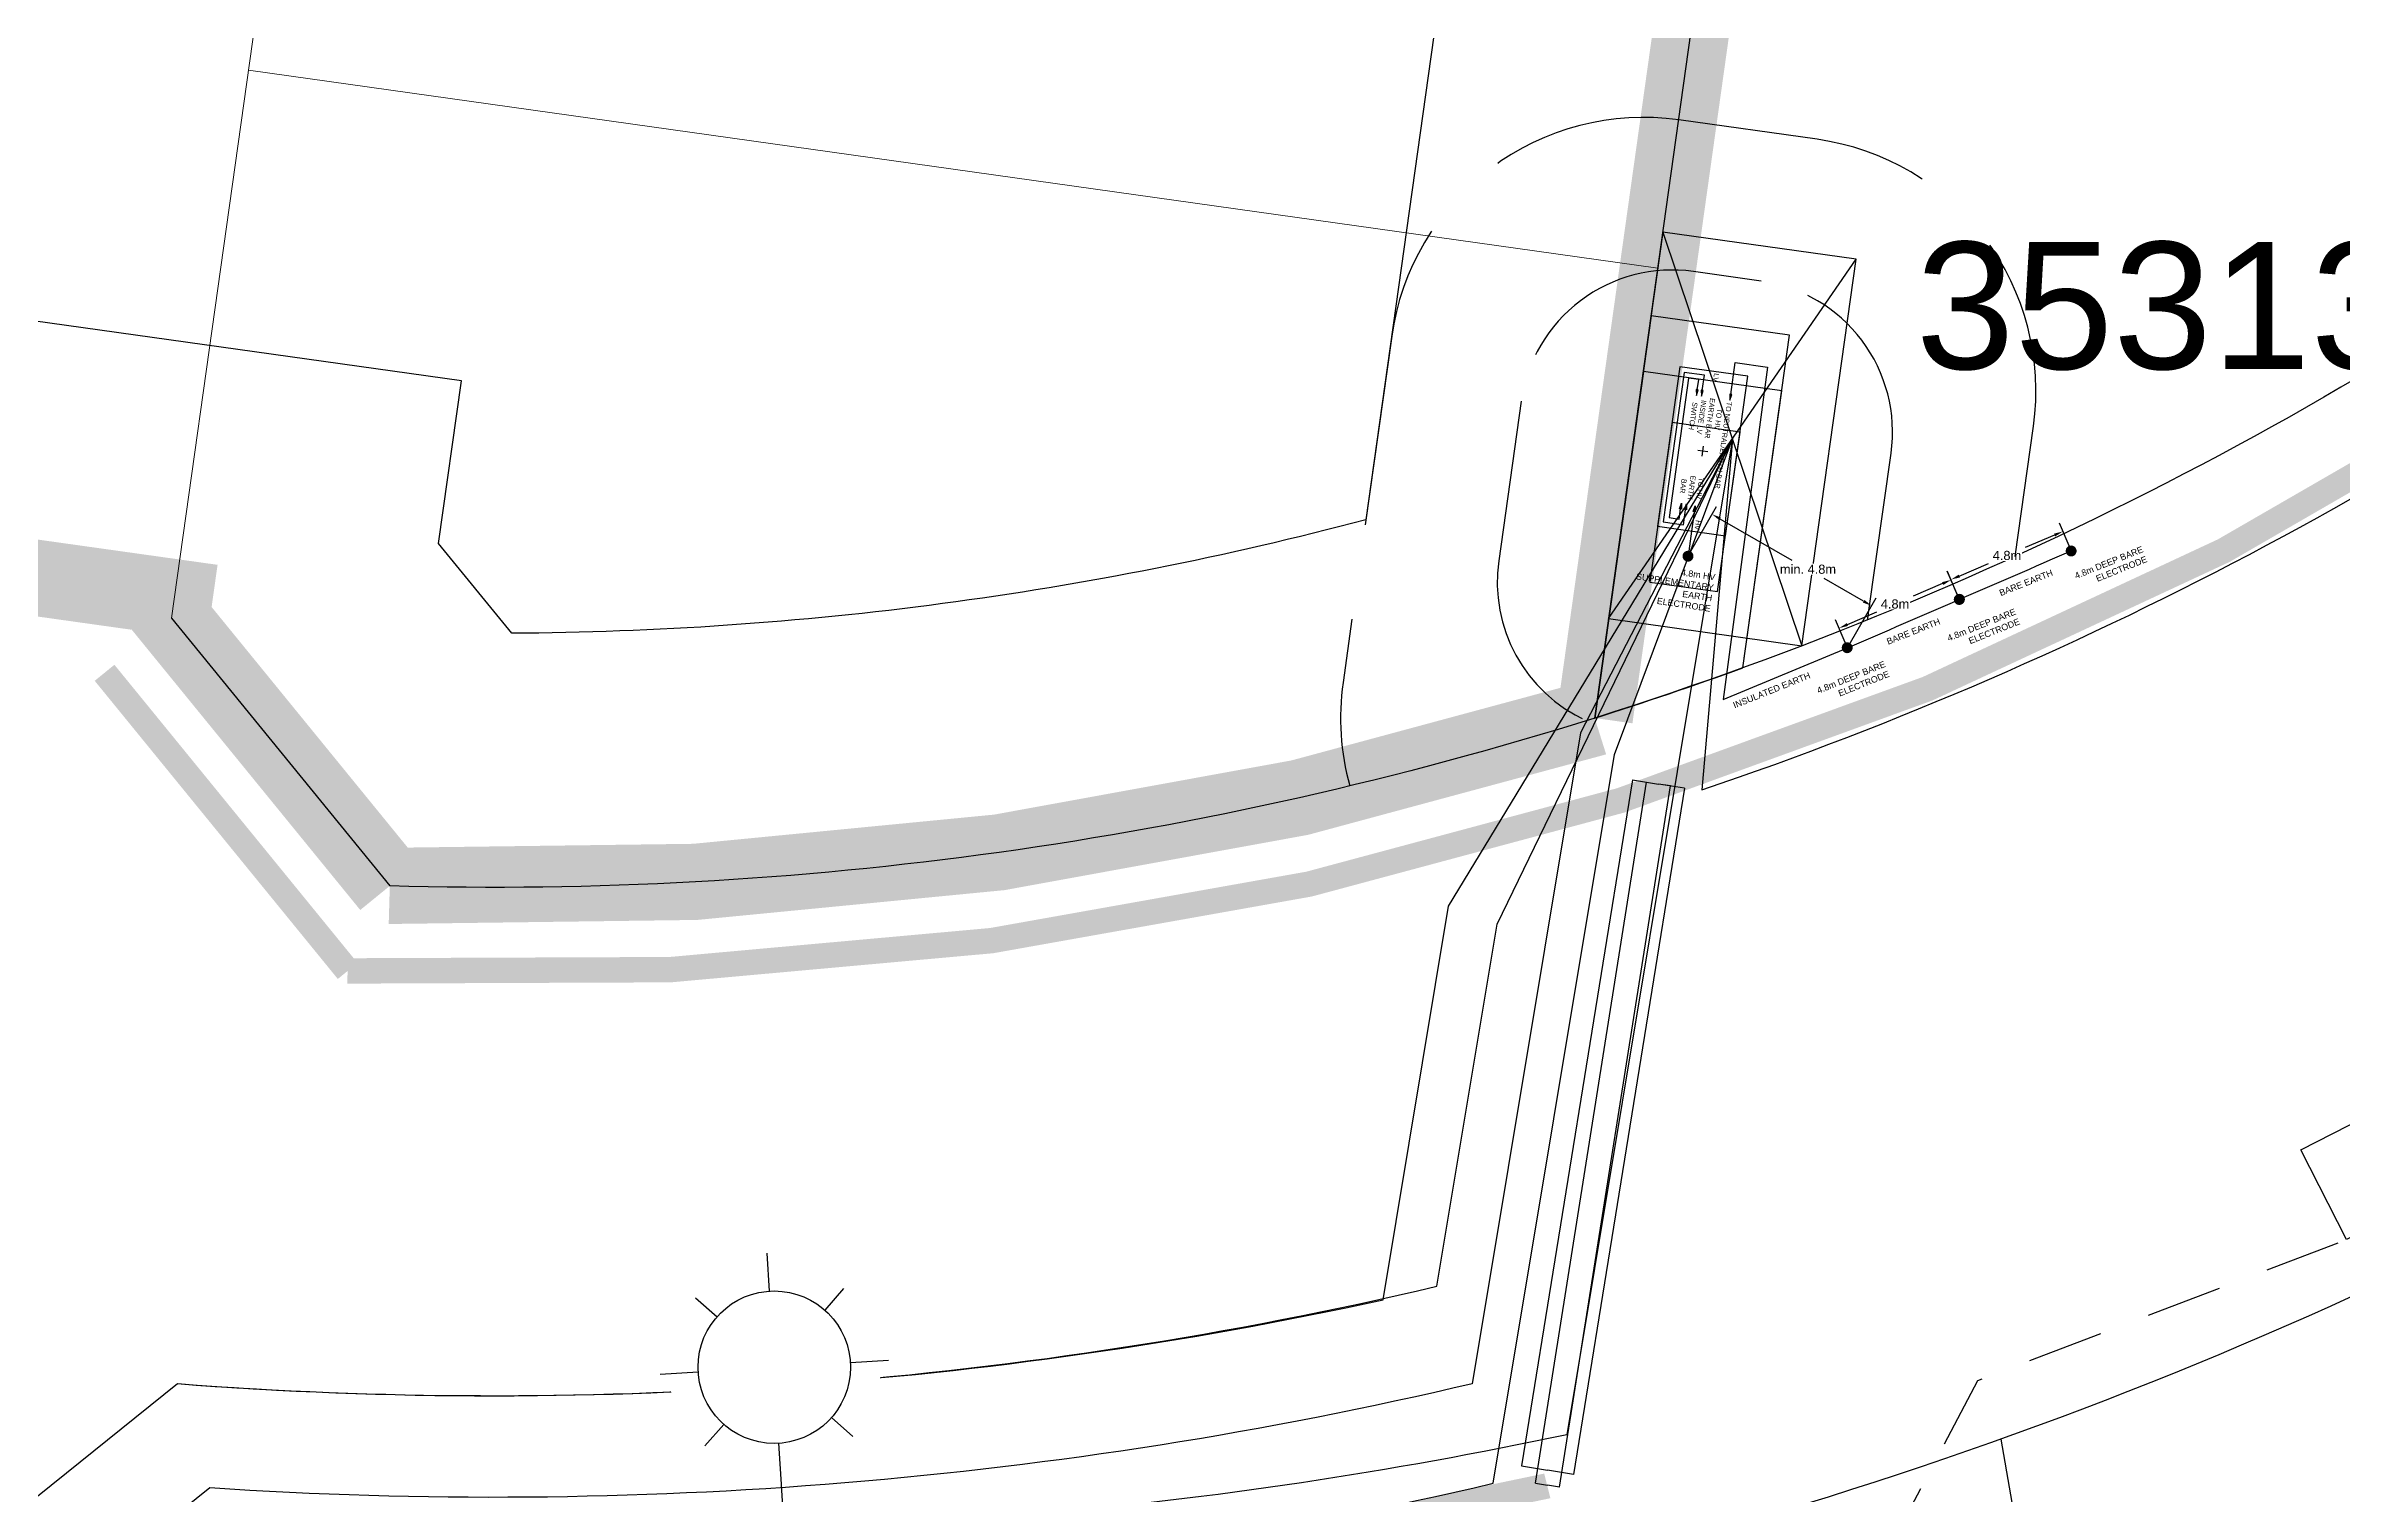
# Model space of a CAD drawing. Extents: x 296374 to 298792, y 6267790 to 6270844.
# Drawn here: x 297912.42 to 297957.6, y 6269974.93 to 6270003.42 of the extents above; entities that cross this region are included whole.
import ezdxf
from ezdxf.enums import TextEntityAlignment as Align

# ---------------------------------------------------------------- set-up
doc = ezdxf.new("R2010")
doc.units = 0
for name, pattern in [('Dash', [5, 3, -2]), ('DASHDOT', [7, 5, -2]), ('DASHED', [0.75, 0.5, -0.25]), ('IE Trench LV', [6.5, 5, -1.5]), ('Trench-Service', [1.5, 1, -0.5])]:
    doc.linetypes.add(name, pattern=pattern)
doc.layers.get('0').update_dxf_attribs({"color": 6})
for name, color, linetype in [('_User_Boundary_Stage25', 252, 'DASHDOT'), ('_User_Earthing', 7, 'Continuous'), ('_User_Easement', 7, 'Continuous'), ('_User_xref', 6, 'Continuous'), ('Duct_SP_NEW', 2, 'Continuous'), ('Equip_SP_SL_NEW', 2, 'Continuous'), ('Mains_HV_NEW_U72', 2, 'Continuous'), ('Mains_LV_NEW_T84', 2, 'Continuous'), ('Services_SP_NEW_UG', 7, 'Trench-Service'), ('Sub_SP_NEW', 2, 'Continuous'), ('SupportsUG_SP_LV_NEW', 2, 'Continuous'), ('Trench_SP_NEW', 2, 'IE Trench LV'), ('UG_Details_SP_MISC', 7, 'Continuous'), ('X-Masterplan_LotLayout_P2$0$D-LO-Stage 25', 251, 'Continuous'), ('X-Masterplan_LotLayout_P2$0$D-RD-Future_BDY', 251, 'Continuous'), ('X-Masterplan_LotLayout_P2$0$D-RD-Stage25_BDY', 251, 'Continuous')]:
    doc.layers.add(name, color=color, linetype=linetype)
doc.layers.add('Viewports', color=6, linetype='Continuous', plot=False)
doc.styles.add('SL_LABEL', font='arial.ttf')
doc.styles.get("Standard").update_dxf_attribs({"font": 'arial.ttf'})
doc.linetypes.add('Cable New UG', pattern='A,7,-0.25,["x",Standard,S=2,R=0,X=0.2,Y=-0.8],-2.1', length=9.35)
doc.linetypes.add('IE Trench HV', pattern='A,7,-0.2,["/",Standard,S=3,R=0,X=0.6,Y=-1.4],-2.5', length=9.7)
doc.linetypes.add('IECLCABBEE', pattern='A,6,-0.5,["BE",Standard,S=1.7,R=0,X=0,Y=-1],-2.8', length=9.3)
doc.linetypes.add('IECLCABIEE', pattern='A,6,-0.5,["IE",Standard,S=1.7,R=0,X=0.5,Y=-1],-2.8', length=9.3)
doc.dimstyles.get("Standard").update_dxf_attribs({"dimtxt": 0.18, "dimasz": 0.18, "dimexe": 0.18, "dimexo": 0.0625, "dimgap": 0.09, "dimtad": 0, "dimtih": 1, "dimtoh": 1, "dimdec": 4, "dimzin": 0, "dimdsep": 46, "dimtxsty": 'Standard', "dimcen": 0.09, "dimadec": 0, "dimazin": 0, "dimtfac": 1, "dimtdec": 4, "dimtofl": 0, "dimtmove": 0, "dimatfit": 3, "dimfxl": 1, "dimtolj": 1, "dimtzin": 0, "dimarcsym": 0})

# ---------------------------------------------------------------- blocks, each defined once
blk = doc.blocks.new('X-Masterplan_LotLayout_P2')
at = {"layer": 'X-Masterplan_LotLayout_P2$0$D-LO-Stage 25'}
for p, q in [((297942.893, 6269990.2), (297948.859, 6270032.675)), ((297956.493, 6269943.487), (297950.892, 6269976.014))]:
    blk.add_line(p, q, dxfattribs=at)
at = {"layer": 'X-Masterplan_LotLayout_P2$0$D-RD-Future_BDY', "lineweight": 0, "flags": 128}
for points in [[(297914.894, 6269992.164), (297924.629, 6270061.468)], [(297916.409, 6270002.949), (297944.137, 6269999.054)]]:
    blk.add_lwpolyline(points, dxfattribs=at)
at = {"layer": 'X-Masterplan_LotLayout_P2$0$D-RD-Stage25_BDY'}
for points in [[(297905.875, 6269893.18, 0.131203), (297973.537, 6269921.272), (298084.893, 6270006.711), (298085.817, 6270013.721), (298059.642, 6270047.837), (298052.631, 6270048.76), (298045.533, 6270043.314), (297974.807, 6269989.05, -0.17762), (297916.956, 6269970.972)], [(297974.8, 6270009.211), (297965.068, 6270001.744, -0.087468), (297942.893, 6269990.2, -0.087468)], [(297942.893, 6269990.2, -0.083685), (297919.188, 6269986.897)]]:
    blk.add_lwpolyline(points, format="xyb", dxfattribs=at)
blk.add_lwpolyline([(297914.894, 6269992.164), (297919.188, 6269986.897)], dxfattribs=at)
blk = doc.blocks.new('*U85')
for tag, height, flags, p in [('ASSET_NUM', 2.5, 8, (2, 4)), ('STREET_CODE', 0.2, 9, (1.5, 2)), ('OWNED_BY', 0.2, 9, (1.5, 1.8)), ('OPERATED_BY', 0.2, 9, (1.5, 1.6)), ('MAINTAINED_BY', 0.2, 9, (1.5, 1.4))]:
    blk.add_attdef(tag, text='', height=height, dxfattribs=dict(flags=flags)).set_placement(p, align=Align.MIDDLE_LEFT)
blk.add_wipeout([(-2.475, 0.99), (2.475, 0.99), (2.475, -0.99), (-2.475, -0.99)])
at = {"lineweight": -3}
blk.add_lwpolyline([(-2.475, 0.99), (2.475, 0.99), (2.475, -0.99), (-2.475, -0.99)], close=True, dxfattribs=at)
for tag, flags, p in [('STATE', 9, (1.5, 1.2)), ('SUPPORT_TYPE', 9, (1.5, 1)), ('USAGE', 9, (1.5, 0.8)), ('LEGEND', 9, (1.5, 0.6)), ('PARENT', 9, (1.5, 0.4)), ('SUBURB', 9, (1.5, 0.2)), ('STREETNAME', 9, (1.5, 0)), ('LOCATION', 9, (1.5, -0.2)), ('NOTES', 9, (1.5, -0.4)), ('Z', 1, (1.5, -0.6))]:
    blk.add_attdef(tag, text='', height=0.2, dxfattribs=dict(flags=flags)).set_placement(p, align=Align.MIDDLE_LEFT)
blk = doc.blocks.new('SL_LANTERN_NEW')
blk.add_line((0, 0), (0, 0))
for tag, p, flags in [('Z', (0, 0), 1), ('OPERATED_BY', (0, -9.607), 9)]:
    blk.add_attdef(tag, p, '', height=0.2, dxfattribs=dict(flags=flags))
at = {"style": 'SL_LABEL', "flags": 9}
blk.add_attdef('STREET_CODE', text='', height=0.2, dxfattribs=at).set_placement((0, -0.2), align=Align.MIDDLE_LEFT)
for tag, height, flags, p in [('CONSTRUCTED_VOLTAGE', 0.2, 9, (0, -0.4)), ('CONTROL_TYPE', 0.2, 9, (0, -0.6)), ('LANTERN_PURPOSE', 0.2, 9, (0, -0.8)), ('LANTERN_TYPE', 0.2, 9, (0, -1)), ('OPERATING_VOLTAGE', 0.2, 9, (0, -1.4)), ('NO_PHASES', 0.2, 9, (0, -1.2)), ('ORIENTATION', 0.2, 9, (0, -1.6)), ('OWNED_BY', 0.2, 9, (0, -1.8)), ('LNUMBER', 2.5, 8, (1.2, -2.8)), ('STATE', 0.2, 9, (0, -2)), ('USAGE', 0.2, 9, (0, -2.2)), ('CEXIST', 0.2, 9, (0, -2.4)), ('CNEW', 0.2, 9, (0, -2.6)), ('CNUMBER', 0.2, 9, (0, -2.8)), ('CREMOVE', 0.2, 9, (0, -3)), ('CREPLACE', 0.2, 9, (0, -3.2)), ('LKINGHEIGHT', 0.2, 9, (0, -3.4)), ('LBRACKET', 0.2, 9, (0, -3.6)), ('LBRACKETVOCAB', 0.2, 9, (0, -3.8)), ('LCATEGORY', 0.2, 9, (0, -4)), ('LCHARGE1', 0.2, 9, (0, -4.2)), ('LCHARGE1PERCENT', 0.2, 9, (0, -4.4)), ('LCHARGE2', 0.2, 9, (0, -4.6)), ('LCHARGE2PERCENT', 0.2, 9, (0, -4.8)), ('LCHARGE3', 0.2, 9, (0, -5)), ('LCHARGE3PERCENT', 0.2, 9, (0, -5.2)), ('LEXIST', 0.2, 9, (0, -5.4)), ('LLAMP', 0.2, 9, (0, -5.6)), ('LLAMPVOCAB', 0.2, 9, (0, -5.8)), ('LMAST', 0.2, 9, (0, -6)), ('LMASTVOCAB', 0.2, 9, (0, -6.2)), ('LNEW', 0.2, 9, (0, -6.4)), ('LANTNUMBER', 0.2, 9, (0, -6.6)), ('LOUTREACH', 0.2, 9, (0, -7)), ('LOUTREACHVOCAB', 0.2, 9, (0, -7.2)), ('LRATECODE', 0.2, 9, (0, -7.4)), ('LREMOVE', 0.2, 9, (0, -7.6)), ('LREPLACE', 0.2, 9, (0, -7.8)), ('LTYPE', 0.2, 9, (0, -8)), ('LTYPEVOCAB', 0.2, 9, (0, -8.2)), ('SUBURB', 0.2, 9, (0, -8.6)), ('LEGEND', 0.2, 9, (0, -8.4)), ('STREETNAME', 0.2, 9, (0, -8.8)), ('LOCATION', 0.2, 9, (0, -9)), ('NOTES', 0.2, 9, (0, -9.2)), ('MAINTAINED_BY', 0.2, 9, (0, -9.863))]:
    blk.add_attdef(tag, text='', height=height, dxfattribs=dict(flags=flags)).set_placement(p, align=Align.MIDDLE_LEFT)
blk.add_wipeout([(0, 6.468), (1.458, 5.676), (2.25, 4.218), (1.458, 2.759), (0, 1.865), (-1.459, 2.759), (-2.25, 4.218), (-1.459, 5.676)])
for p, q in [((0, 5.718), (0, 6.468)), ((-1.459, 5.676), (-1.061, 5.278)), ((1.458, 5.676), (1.06, 5.278)), ((-2.25, 4.218), (-1.5, 4.218)), ((1.5, 4.218), (2.25, 4.218)), ((-1.459, 2.759), (-1.061, 3.157)), ((0, 0), (0, 2.721)), ((1.458, 2.759), (1.06, 3.157))]:
    blk.add_line(p, q)
blk.add_circle((0, 4.218), 1.5)
blk.add_attdef('ASSET_NUM', text='', height=2.5, dxfattribs=at).set_placement((2, 2), align=Align.MIDDLE_LEFT)
blk = doc.blocks.new('SUB_PADMOUNT_NEW')
for p, q in [((-3.84, 1.92), (3.84, -1.92)), ((3.84, 1.92), (-3.84, -1.92))]:
    blk.add_line(p, q)
blk.add_lwpolyline([(-3.84, -1.92), (3.84, -1.92), (3.84, 1.92), (-3.84, 1.92)], close=True)
for tag, height, flags, p in [('ASSET_NUM', 2.5, 8, (2, 2)), ('STREET_CODE', 0.2, 9, (1.5, 0)), ('OPERATING_VOLTAGE', 0.2, 9, (1.5, -0.4)), ('NO_PHASES', 0.2, 9, (1.5, -0.2)), ('ORIENTATION', 0.2, 9, (1.5, -0.6)), ('OWNED_BY', 0.2, 9, (1.5, -0.8)), ('OPERATED_BY', 0.2, 9, (1.5, -1)), ('CONSTRUCTED_VOLTAGE', 0.2, 9, (1.5, -1.4)), ('MAINTAINED_BY', 0.2, 9, (1.5, -1.2)), ('SECONDARY_VOLTAGE', 0.2, 9, (1.5, -1.6)), ('STATE', 0.2, 9, (1.5, -1.8)), ('SUBSTATION_TYPE', 0.2, 9, (1.5, -2.2)), ('PARENT', 0.2, 9, (1.5, -2)), ('SUBURB', 0.2, 9, (1.5, -2.8)), ('USAGE', 0.2, 9, (1.5, -2.4)), ('LEGEND', 0.2, 9, (1.5, -2.6)), ('STREETNAME', 0.2, 9, (1.5, -3)), ('LOCATION', 0.2, 9, (1.5, -3.2)), ('Z', 0.2, 1, (1.5, -3.6)), ('NOTES', 0.2, 9, (1.5, -3.4))]:
    blk.add_attdef(tag, text='', height=height, dxfattribs=dict(flags=flags)).set_placement(p, align=Align.MIDDLE_LEFT)
blk = doc.blocks.new('*D53')
at = {"layer": '_User_Earthing', "color": 0, "linetype": 'Continuous', "lineweight": -2, "ltscale": 0.05, "transparency": 16777216}
for p, q in [((297944.76, 6269993.438), (297945.292, 6269994.365)), ((297945.358, 6269994.12), (297946.772, 6269993.309)), ((297948.184, 6269992.498), (297947.406, 6269992.945)), ((297947.898, 6269991.638), (297948.43, 6269992.565))]:
    blk.add_line(p, q, dxfattribs=at)
at = {"layer": '_User_Earthing', "color": 0, "linetype": 'Continuous', "ltscale": 0.05, "transparency": 16777216}
for points in [[(297945.373, 6269994.146), (297945.343, 6269994.094), (297945.202, 6269994.209)], [(297948.199, 6269992.524), (297948.17, 6269992.472), (297948.341, 6269992.409)]]:
    blk.add_solid(points, dxfattribs=at)
at = {"layer": 'Defpoints', "color": 0, "linetype": 'Continuous', "ltscale": 0.05, "transparency": 16777216}
for p in [(297944.729, 6269993.384), (297948.341, 6269992.409), (297947.867, 6269991.583)]:
    blk.add_point(p, dxfattribs=at)
at = {"layer": '_User_Earthing', "color": 0, "linetype": 'Continuous', "lineweight": -3, "ltscale": 0.05, "transparency": 16777216, "insert": (297947.089, 6269993.127), "char_height": 0.18, "attachment_point": 5, "bg_fill": 3, "box_fill_scale": 1.1, "bg_fill_color": 256, "bg_fill_true_color": 13158600, "bg_fill_transparency": 0}
blk.add_mtext('\\A1;min. 4.8m', dxfattribs=at)
blk = doc.blocks.new('*D54')
at = {"layer": '_User_Earthing', "color": 0, "linetype": 'Continuous', "lineweight": -2, "ltscale": 0.05, "transparency": 16777216}
for p, q in [((297951.941, 6269993.801), (297951.364, 6269993.552)), ((297952.248, 6269993.542), (297952.035, 6269994.037)), ((297950.044, 6269992.593), (297949.831, 6269993.088)), ((297950.067, 6269992.994), (297950.644, 6269993.243))]:
    blk.add_line(p, q, dxfattribs=at)
at = {"layer": '_User_Earthing', "color": 0, "linetype": 'Continuous', "ltscale": 0.05, "transparency": 16777216}
for points in [[(297951.929, 6269993.828), (297951.953, 6269993.773), (297952.106, 6269993.872)], [(297950.055, 6269993.022), (297950.079, 6269992.967), (297949.902, 6269992.923)]]:
    blk.add_solid(points, dxfattribs=at)
at = {"layer": 'Defpoints', "color": 0, "linetype": 'Continuous', "ltscale": 0.05, "transparency": 16777216}
for p in [(297952.273, 6269993.485), (297949.902, 6269992.923), (297950.068, 6269992.536)]:
    blk.add_point(p, dxfattribs=at)
at = {"layer": '_User_Earthing', "color": 0, "linetype": 'Continuous', "lineweight": -3, "ltscale": 0.05, "transparency": 16777216, "insert": (297951.004, 6269993.398), "char_height": 0.18, "attachment_point": 5, "bg_fill": 3, "box_fill_scale": 1.1, "bg_fill_color": 256, "bg_fill_true_color": 13158600, "bg_fill_transparency": 0}
blk.add_mtext('\\A1;4.8m', dxfattribs=at)
blk = doc.blocks.new('*D81')
at = {"layer": '_User_Earthing', "color": 0, "linetype": 'Continuous', "lineweight": -2, "ltscale": 0.05, "transparency": 16777216}
for p, q in [((297949.739, 6269992.846), (297949.162, 6269992.598)), ((297950.047, 6269992.587), (297949.833, 6269993.083)), ((297947.842, 6269991.639), (297947.629, 6269992.134)), ((297947.865, 6269992.039), (297948.443, 6269992.288))]:
    blk.add_line(p, q, dxfattribs=at)
at = {"layer": '_User_Earthing', "color": 0, "linetype": 'Continuous', "ltscale": 0.05, "transparency": 16777216}
for points in [[(297949.727, 6269992.874), (297949.751, 6269992.818), (297949.905, 6269992.917)], [(297947.854, 6269992.067), (297947.877, 6269992.012), (297947.7, 6269991.968)]]:
    blk.add_solid(points, dxfattribs=at)
at = {"layer": 'Defpoints', "color": 0, "linetype": 'Continuous', "ltscale": 0.05, "transparency": 16777216}
for p in [(297950.071, 6269992.53), (297947.7, 6269991.968), (297947.867, 6269991.581)]:
    blk.add_point(p, dxfattribs=at)
at = {"layer": '_User_Earthing', "color": 0, "linetype": 'Continuous', "lineweight": -3, "ltscale": 0.05, "transparency": 16777216, "insert": (297948.802, 6269992.443), "char_height": 0.18, "attachment_point": 5, "bg_fill": 3, "box_fill_scale": 1.1, "bg_fill_color": 256, "bg_fill_true_color": 13158600, "bg_fill_transparency": 0}
blk.add_mtext('\\A1;4.8m', dxfattribs=at)

msp = doc.modelspace()

# ---------------------------------------------------------------- hatches: boundary and pattern name
at = {"layer": '_User_Earthing', "lineweight": -3, "ltscale": 0.05}
h = msp.add_hatch(color=256, dxfattribs=at)
h.dxf.hatch_style = 1
h.paths.add_polyline_path([(297944.892, 6269996.663), (297944.93, 6269996.657), (297944.895, 6269996.546)])
h = msp.add_hatch(color=256, dxfattribs=at)
h.dxf.hatch_style = 1
h.paths.add_polyline_path([(297944.991, 6269996.649), (297945.03, 6269996.644), (297944.994, 6269996.532)])
h = msp.add_hatch(color=256, dxfattribs=at)
h.dxf.hatch_style = 1
h.paths.add_polyline_path([(297945.55, 6269996.57), (297945.588, 6269996.565), (297945.553, 6269996.453)])
h = msp.add_hatch(color=256, dxfattribs=at)
h.dxf.hatch_style = 1
h.paths.add_polyline_path([(297944.598, 6269994.428), (297944.601, 6269994.311), (297944.562, 6269994.316)])
h = msp.add_hatch(color=256, dxfattribs=at)
h.dxf.hatch_style = 1
h.paths.add_polyline_path([(297944.697, 6269994.414), (297944.7, 6269994.297), (297944.661, 6269994.302)])
h = msp.add_hatch(color=256, dxfattribs=at)
h.dxf.hatch_style = 1
h.paths.add_polyline_path([(297944.868, 6269994.374), (297944.871, 6269994.257), (297944.832, 6269994.262)])

# ---------------------------------------------------------------- linework, layer by layer
at = {"layer": '_User_Boundary_Stage25', "linetype": 'DASHED', "lineweight": -3, "ltscale": 10, "const_width": 1.5, "flags": 128}
msp.add_lwpolyline([(297948.859, 6270032.675), (297942.893, 6269990.2, -0.083685), (297919.188, 6269986.897), (297914.894, 6269992.164), (297914.952, 6269992.576), (297899.107, 6269994.802), (297897.979, 6269986.773), (297845.654, 6269994.123), (297834.518, 6269916, 0.033879), (297832.694, 6269890.496), (297837.81, 6269886.026), (297839.468, 6269870.112), (297838.731, 6269870.035), (297834.371, 6269864.66), (297861.196, 6269606.413), (297889.054, 6269609.317), (297864.199, 6269847.554), (297906.071, 6269851.919, 0.131604), (297994.508, 6269885.77), (298008.975, 6269866.915), (298031.189, 6269883.959), (298030.632, 6269884.686), (298043.459, 6269894.252), (298037.067, 6269902.583), (298059.94, 6269920.132), (298052.331, 6269930.049), (298091.603, 6269960.181), (298101.647, 6269947.09), (298123.862, 6269964.135), (298127.819, 6269958.978), (298140.513, 6269968.717), (298136.555, 6269973.874), (298156.39, 6269989.092), (298146.347, 6270002.183), (298206.456, 6270048.302), (298223.5, 6270026.087), (298241.748, 6270040.088), (298242.671, 6270047.098), (298256.158, 6270057.446), (298230.596, 6270090.763), (298231.532, 6270097.791), (298221.305, 6270111.12), (298219.543, 6270109.769), (298212.533, 6270110.692), (298170.409, 6270165.594), (298158.667, 6270156.585), (298157.744, 6270149.574), (298139.495, 6270135.575), (298122.438, 6270157.777), (298062.361, 6270111.683), (298069.664, 6270102.191), (298079.418, 6270089.479), (298063.52, 6270077.281), (298056.509, 6270078.204), (298043.815, 6270068.464), (298042.892, 6270061.454), (298024.644, 6270047.453), (298007.6, 6270069.668), (297957.756, 6270031.426), (297948.859, 6270032.675)], format="xyb", dxfattribs=at)
at = {"layer": '_User_Earthing', "linetype": 'IECLCABIEE', "lineweight": -3, "ltscale": 0.5}
for points in [[(297945.01, 6269996.646), (297945.052, 6269996.943), (297944.656, 6269996.999), (297944.243, 6269994.058), (297944.639, 6269994.002), (297944.68, 6269994.299)], [(297944.911, 6269996.66), (297944.939, 6269996.858), (297944.741, 6269996.886), (297944.356, 6269994.143), (297944.554, 6269994.115), (297944.581, 6269994.313)]]:
    msp.add_lwpolyline(points, dxfattribs=at)
at = {"layer": '_User_Earthing', "linetype": 'IECLCABIEE', "lineweight": -3, "ltscale": 0.5, "flags": 128}
msp.add_lwpolyline([(297945.569, 6269996.568), (297945.658, 6269997.192), (297946.29, 6269997.104), (297945.421, 6269990.563), (297947.867, 6269991.581)], dxfattribs=at)
at = {"layer": '_User_Earthing', "lineweight": -3, "ltscale": 0.05}
for points in [[(297944.895, 6269996.546), (297944.93, 6269996.657), (297944.892, 6269996.663)], [(297944.994, 6269996.532), (297945.03, 6269996.644), (297944.991, 6269996.649)], [(297945.553, 6269996.453), (297945.588, 6269996.565), (297945.55, 6269996.57)], [(297944.598, 6269994.428), (297944.601, 6269994.311), (297944.562, 6269994.316)], [(297944.697, 6269994.414), (297944.7, 6269994.297), (297944.661, 6269994.302)], [(297944.868, 6269994.374), (297944.871, 6269994.257), (297944.832, 6269994.262)]]:
    msp.add_lwpolyline(points, close=True, dxfattribs=at)
for points in [[(297945.005, 6269995.349), (297945.033, 6269995.547)], [(297945.118, 6269995.435), (297944.92, 6269995.462)], [(297944.868, 6269994.374), (297944.798, 6269993.879)], [(297944.798, 6269993.879), (297944.729, 6269993.384)]]:
    msp.add_lwpolyline(points, dxfattribs=at)
at = {"layer": '_User_Earthing', "linetype": 'IECLCABBEE', "lineweight": -3, "ltscale": 0.5}
msp.add_lwpolyline([(297950.068, 6269992.536, 0.000682), (297952.27, 6269993.491)], format="xyb", dxfattribs=at)
at = {"layer": '_User_Easement', "linetype": 'DASHED', "lineweight": -3, "ltscale": 7.5}
msp.add_lwpolyline([(297948.26, 6269992.13, 0.011867), (297948.283, 6269992.27), (297948.724, 6269995.409, 0.414214), (297946.171, 6269998.797), (297944.834, 6269998.985, 0.414214), (297941.446, 6269996.432), (297941.005, 6269993.293, 0.331585), (297942.726, 6269990.148, 0.331585)], format="xyb", dxfattribs=at)
at = {"layer": '_User_Easement', "lineweight": -3}
msp.add_lwpolyline([(297945.312, 6269992.687), (297945.753, 6269995.827), (297944.416, 6269996.014), (297943.976, 6269992.875)], close=True, dxfattribs=at)
at = {"layer": 'Duct_SP_NEW', "lineweight": -3}
for p, q in [((297943.635, 6269988.985), (297941.45, 6269975.485)), ((297944.662, 6269988.818), (297942.477, 6269975.318)), ((297943.635, 6269988.985), (297944.148, 6269988.901)), ((297944.662, 6269988.818), (297944.148, 6269988.901)), ((297941.45, 6269975.485), (297941.963, 6269975.402)), ((297942.477, 6269975.318), (297941.963, 6269975.402))]:
    msp.add_line(p, q, dxfattribs=at)
at = {"layer": 'Mains_HV_NEW_U72', "linetype": 'Cable New UG', "lineweight": -3}
for points in [[(297860.095, 6269868.401), (297860.997, 6269875.372), (297904.384, 6269879.895), (297903.658, 6269886.862), (297895.253, 6269895.471), (297905.665, 6269969.593), (297915.009, 6269977.104, 0.07288), (297938.73, 6269978.754), (297940.019, 6269986.501), (297945.603, 6269995.692)], [(297945.603, 6269995.692), (297942.343, 6269976.099, -0.030854), (297931.856, 6269974.533, -0.046839), (297915.973, 6269974.031), (297908.47, 6269967.999), (297898.429, 6269896.513), (297904.773, 6269890.014, 0.133854), (297975.363, 6269918.892), (298069.995, 6269991.498), (298080.246, 6269978.138)]]:
    msp.add_lwpolyline(points, format="xyb", dxfattribs=at)
at = {"layer": 'Mains_LV_NEW_T84', "linetype": 'Cable New UG', "flags": 128}
for points in [[(297945.603, 6269995.692), (297945.002, 6269988.786, 0.082071), (297966.285, 6270000.157), (297976.018, 6270007.624)], [(297905.774, 6269941.617), (297909.405, 6269967.468), (297916.299, 6269973.009, 0.07215), (297940.898, 6269975.144), (297943.284, 6269989.484), (297945.603, 6269995.692)]]:
    msp.add_lwpolyline(points, format="xyb", dxfattribs=at)
at = {"layer": 'Mains_LV_NEW_T84', "linetype": 'Cable New UG', "ltscale": 0.85, "flags": 128}
for points in [[(297945.603, 6269995.692), (297942.614, 6269989.911), (297940.482, 6269977.101, -0.074569), (297915.65, 6269975.053), (297907.535, 6269968.531), (297897.37, 6269896.166), (297904.403, 6269888.962), (297905.351, 6269881.018, -0.003735), (297903.065, 6269880.763), (297888.321, 6269879.25), (297888.528, 6269877.261), (297896.21, 6269878.053)], [(297896.483, 6269961.737), (297897.742, 6269970.706), (297905.665, 6269969.593), (297915.009, 6269977.104, 0.077079), (297939.788, 6269979.02), (297940.974, 6269986.146), (297945.603, 6269995.692)]]:
    msp.add_lwpolyline(points, format="xyb", dxfattribs=at)
at = {"layer": 'Services_SP_NEW_UG', "linetype": 'Dash', "lineweight": -3, "ltscale": 0.5, "elevation": 0, "flags": 128}
msp.add_lwpolyline([(297948.608, 6269973.711), (297950.429, 6269977.166), (297957.684, 6269979.938), (297959.437, 6269981.946), (297962.091, 6269982.191), (297968.383, 6269986.21), (297972.286, 6269985.673)], dxfattribs=at)
at = {"layer": 'Trench_SP_NEW', "linetype": 'IE Trench LV', "lineweight": -3, "flags": 128}
msp.add_lwpolyline([(298004.257, 6270029.669, 0.5, 0.5, 0), (297975.835, 6270007.862, 0.5, 0.5, 0), (297966.103, 6270000.395, 0.5, 0.5, -0.087468), (297943.404, 6269988.579, 0, 0, 0)], format="xyseb", dxfattribs=at)
at = {"layer": 'Trench_SP_NEW', "linetype": 'IE Trench HV', "lineweight": -3, "const_width": 0.5, "flags": 128}
for points in [[(297941.961, 6269975.092, -0.074793), (297916.397, 6269972.703), (297909.686, 6269967.309), (297899.805, 6269896.963), (297905.267, 6269891.385, 0.132674), (297974.572, 6269919.924), (298069.204, 6269992.53)], [(297943.404, 6269988.579, -0.086355), (297918.359, 6269985.224), (297913.576, 6269991.09)]]:
    msp.add_lwpolyline(points, format="xyb", dxfattribs=at)
at = {"layer": 'UG_Details_SP_MISC', "lineweight": -3}
for p, q in [((297941.726, 6269975.144), (297943.911, 6269988.94)), ((297942.201, 6269975.069), (297944.385, 6269988.863)), ((297943.911, 6269988.94), (297943.912, 6269988.94)), ((297943.911, 6269988.94), (297944.148, 6269988.901)), ((297943.912, 6269988.94), (297944.148, 6269988.901)), ((297944.385, 6269988.863), (297944.148, 6269988.901)), ((297944.385, 6269988.863), (297944.148, 6269988.901)), ((297944.385, 6269988.863), (297944.385, 6269988.863)), ((297941.726, 6269975.144), (297941.963, 6269975.107)), ((297942.201, 6269975.069), (297941.963, 6269975.107))]:
    msp.add_line(p, q, dxfattribs=at)

# ---------------------------------------------------------------- block references
at = {"layer": '_User_xref', "color": 6}
msp.add_blockref('X-Masterplan_LotLayout_P2', (0, 0), dxfattribs=at)
at = {"layer": 'Sub_SP_NEW', "lineweight": -3}
ref = msp.add_blockref('SUB_PADMOUNT_NEW', (297945.603, 6269995.692), dxfattribs=dict(at, rotation=82.0041666820556))
ref.add_attrib('ASSET_NUM', '35313', dxfattribs={"layer": '0', "height": 2.5}).set_placement((297949.21, 6269998.317), align=Align.MIDDLE_LEFT)

# ---------------------------------------------------------------- texts
at = {"layer": '_User_Earthing', "lineweight": -3, "ltscale": 0.05}
for s, width, gutter_width, heights, insert, char_height, attachment_point, rotation in [('LV', 0.24335, 9, [0], (297945.243, 6269996.99), 0.1, 7, 262.0042), ('\\pi0.19559;TO HV \\P\\pi0.013496;EARTH BAR \\P\\pi0.076183;INSIDE LV \\P\\pi0.14013;SWITCH', 0.81369, 9, [0], (297944.837, 6269996.56), 0.1, 7, 262.0042), ('TO NEUTRAL/EARTH BAR', 1.78672, 9, [0], (297945.493, 6269996.427), 0.1, 7, 262.0042), ('\\pi0.12715;TO HV \\P\\pi0.11283;EARTH \\P\\pi0.20079;BAR', 0.67681, 9, [0], (297944.634, 6269995.11), 0.1, 7, 262.0042), ('HV', 0.24335, 9, [0], (297944.884, 6269994.099), 0.1, 7, 262.0042), ('INSULATED EARTH', 1.8945, 12.5, [0.404], (297947.103, 6269991.107), 0.125, 3, 21.8835), ('4.8m DEEP BARE ELECTRODE', 1.49947, 12.5, [0.686], (297948.582, 6269991.328), 0.125, 3, 21.8835)]:
    msp.add_mtext_dynamic_manual_height_columns(s, width=width, gutter_width=gutter_width, heights=heights, dxfattribs=dict(at, insert=insert, char_height=char_height, attachment_point=attachment_point, rotation=rotation))

# ---------------------------------------------------------------- next in the draw order: block references
at = {"layer": 'Equip_SP_SL_NEW', "linetype": 'Cable New UG', "lineweight": -3, "rotation": 3.567412039772836}
msp.add_blockref('SL_LANTERN_NEW', (297927.014, 6269973.218), dxfattribs=at)
at = {"layer": 'SupportsUG_SP_LV_NEW', "lineweight": -3, "extrusion": (1.45494e-09, -2.84677e-09, 1)}
ref = msp.add_blockref('*U85', (297959.437, 6269981.946, -0.017), dxfattribs=dict(at, rotation=27.07084568352142))
ref.add_attrib('ASSET_NUM', '144223', dxfattribs={"layer": '0', "height": 2.5, "rotation": 117.0708}).set_placement((297968.292, 6269970.341, -0.017), align=Align.MIDDLE_LEFT)

# ---------------------------------------------------------------- next in the draw order: dimensions: what is measured, and where the dimension line sits
at = {"layer": '_User_Earthing', "linetype": 'Continuous', "lineweight": -3, "ltscale": 0.05}
dim = msp.add_linear_dim(base=(297948.341, 6269992.409), p1=(297944.729, 6269993.384), p2=(297947.867, 6269991.583), angle=330.1617, text='min. 4.8m', dimstyle='Standard', override={"dimdec": 0, "dimfxl": 1.25, "dimtfill": 1}, dxfattribs=at)
dim.commit()
dim.dimension.update_dxf_attribs({"geometry": '*D53', "text_midpoint": (297947.089, 6269993.127), "dimtype": 161})
dim = msp.add_aligned_dim(p1=(297952.273, 6269993.485), p2=(297950.068, 6269992.536), distance=-0.422, text='4.8m', dimstyle='Standard', override={"dimtxt": 0.18, "dimasz": 0.18, "dimdec": 1, "dimfxl": 1.25, "dimtfill": 1}, dxfattribs=at)
dim.commit()
dim.dimension.update_dxf_attribs({"geometry": '*D54', "text_midpoint": (297951.004, 6269993.398)})

# ---------------------------------------------------------------- next in the draw order: hatches: boundary and pattern name
at = {"layer": '_User_Earthing', "lineweight": -3}
h = msp.add_hatch(color=250, dxfattribs=at)
edge = h.paths.add_edge_path()
edge.add_arc((297944.729, 6269993.384), 0.108, -55.8517, 304.1483)
h = msp.add_hatch(color=250, dxfattribs=at)
edge = h.paths.add_edge_path()
edge.add_arc((297952.267, 6269993.487), 0.108, -19.4153, 340.5847)
h = msp.add_hatch(color=250, dxfattribs=at)
edge = h.paths.add_edge_path()
edge.add_arc((297950.069, 6269992.536), 0.108, -19.4153, 340.5847)

# ---------------------------------------------------------------- next in the draw order: linework, layer by layer
msp.add_lwpolyline([(297945.809, 6269991.189), (297946.728, 6269997.733), (297944.005, 6269998.115), (297942.893, 6269990.2, 0.010692), (297945.809, 6269991.189, -0.010692)], format="xyb", dxfattribs=at)
msp.add_lwpolyline([(297945.467, 6269993.785), (297945.908, 6269996.924), (297944.571, 6269997.112), (297944.13, 6269993.973)], close=True, dxfattribs=at)
at = {"layer": '_User_Earthing', "linetype": 'IECLCABBEE', "lineweight": -3, "ltscale": 0.5}
msp.add_lwpolyline([(297947.867, 6269991.581, 0.000682), (297950.068, 6269992.536)], format="xyb", dxfattribs=at)
at = {"layer": '_User_Easement', "lineweight": -3}
msp.add_lwpolyline([(297945.809, 6269991.189), (297946.574, 6269996.635), (297943.851, 6269997.018), (297942.893, 6269990.2, 0.010692), (297945.809, 6269991.189, -0.010692)], format="xyb", dxfattribs=at)
at = {"layer": 'Viewports', "lineweight": -3, "flags": 128}
msp.add_lwpolyline([(298215.239, 6270115.379), (298171.333, 6270172.605), (298153.98, 6270159.291), (298153.057, 6270152.281), (298140.416, 6270142.583), (298122.128, 6270166.387), (298054.115, 6270114.201), (298065.699, 6270099.145), (298072.407, 6270090.402), (298062.119, 6270082.508), (298055.109, 6270083.432), (298039.128, 6270071.171), (298038.205, 6270064.16), (298025.567, 6270054.464), (298007.31, 6270078.259), (297955.163, 6270038.249), (297944.796, 6270039.696), (297938.392, 6269994.1, -0.063513), (297921.586, 6269991.868), (297920.149, 6269993.631), (297920.599, 6269996.832), (297894.851, 6270000.449)], format="xyb", dxfattribs=at)

# ---------------------------------------------------------------- next in the draw order: texts
at = {"layer": '_User_Earthing', "lineweight": -3, "ltscale": 0.05, "char_height": 0.125, "attachment_point": 3}
for s, width, heights, insert, rotation in [('4.8m DEEP BARE ELECTRODE', 1.49947, [0.686], (297953.652, 6269993.586), 21.8835), ('4.8m HV SUPPLEMENTARY EARTH ELECTRODE', 1.49947, [0], (297945.275, 6269993.032), 351.5486), ('BARE EARTH', 1.63551, [0], (297951.874, 6269993.126), 21.6882)]:
    msp.add_mtext_dynamic_manual_height_columns(s, width=width, gutter_width=12.5, heights=heights, dxfattribs=dict(at, insert=insert, rotation=rotation))

# ---------------------------------------------------------------- next in the draw order: dimensions: what is measured, and where the dimension line sits
at = {"layer": '_User_Earthing', "linetype": 'Continuous', "lineweight": -3, "ltscale": 0.05}
dim = msp.add_aligned_dim(p1=(297950.071, 6269992.53), p2=(297947.867, 6269991.581), distance=-0.422, text='4.8m', dimstyle='Standard', override={"dimtxt": 0.18, "dimasz": 0.18, "dimdec": 1, "dimfxl": 1.25, "dimtfill": 1}, dxfattribs=at)
dim.commit()
dim.dimension.update_dxf_attribs({"geometry": '*D81', "text_midpoint": (297948.802, 6269992.443)})

# ---------------------------------------------------------------- next in the draw order: hatches: boundary and pattern name
at = {"layer": '_User_Earthing', "lineweight": -3}
h = msp.add_hatch(color=250, dxfattribs=at)
edge = h.paths.add_edge_path()
edge.add_arc((297950.065, 6269992.532), 0.108, -19.4153, 340.5847)
h = msp.add_hatch(color=250, dxfattribs=at)
edge = h.paths.add_edge_path()
edge.add_arc((297947.861, 6269991.583), 0.108, -19.4153, 340.5847)

# ---------------------------------------------------------------- next in the draw order: linework, layer by layer
at = {"layer": '_User_Easement', "linetype": 'DASHED', "lineweight": -3, "ltscale": 7.5}
msp.add_lwpolyline([(297951.166, 6269993.381), (297951.525, 6269995.94, 0.414214), (297947.269, 6270001.587), (297944.546, 6270001.969, 0.414214), (297938.899, 6269997.713), (297937.942, 6269990.896, 0.102934), (297938.075, 6269988.863, 0.102934)], format="xyb", dxfattribs=at)

# ---------------------------------------------------------------- next in the draw order: texts
at = {"layer": '_User_Earthing', "lineweight": -3, "ltscale": 0.05, "char_height": 0.125, "attachment_point": 3}
for s, width, heights, insert, rotation in [('BARE EARTH', 1.63551, [0], (297949.658, 6269992.168), 21.6882), ('4.8m DEEP BARE ELECTRODE', 1.49947, [0.686], (297951.147, 6269992.359), 21.8835)]:
    msp.add_mtext_dynamic_manual_height_columns(s, width=width, gutter_width=12.5, heights=heights, dxfattribs=dict(at, insert=insert, rotation=rotation))

doc.saveas('drawing.dxf')
